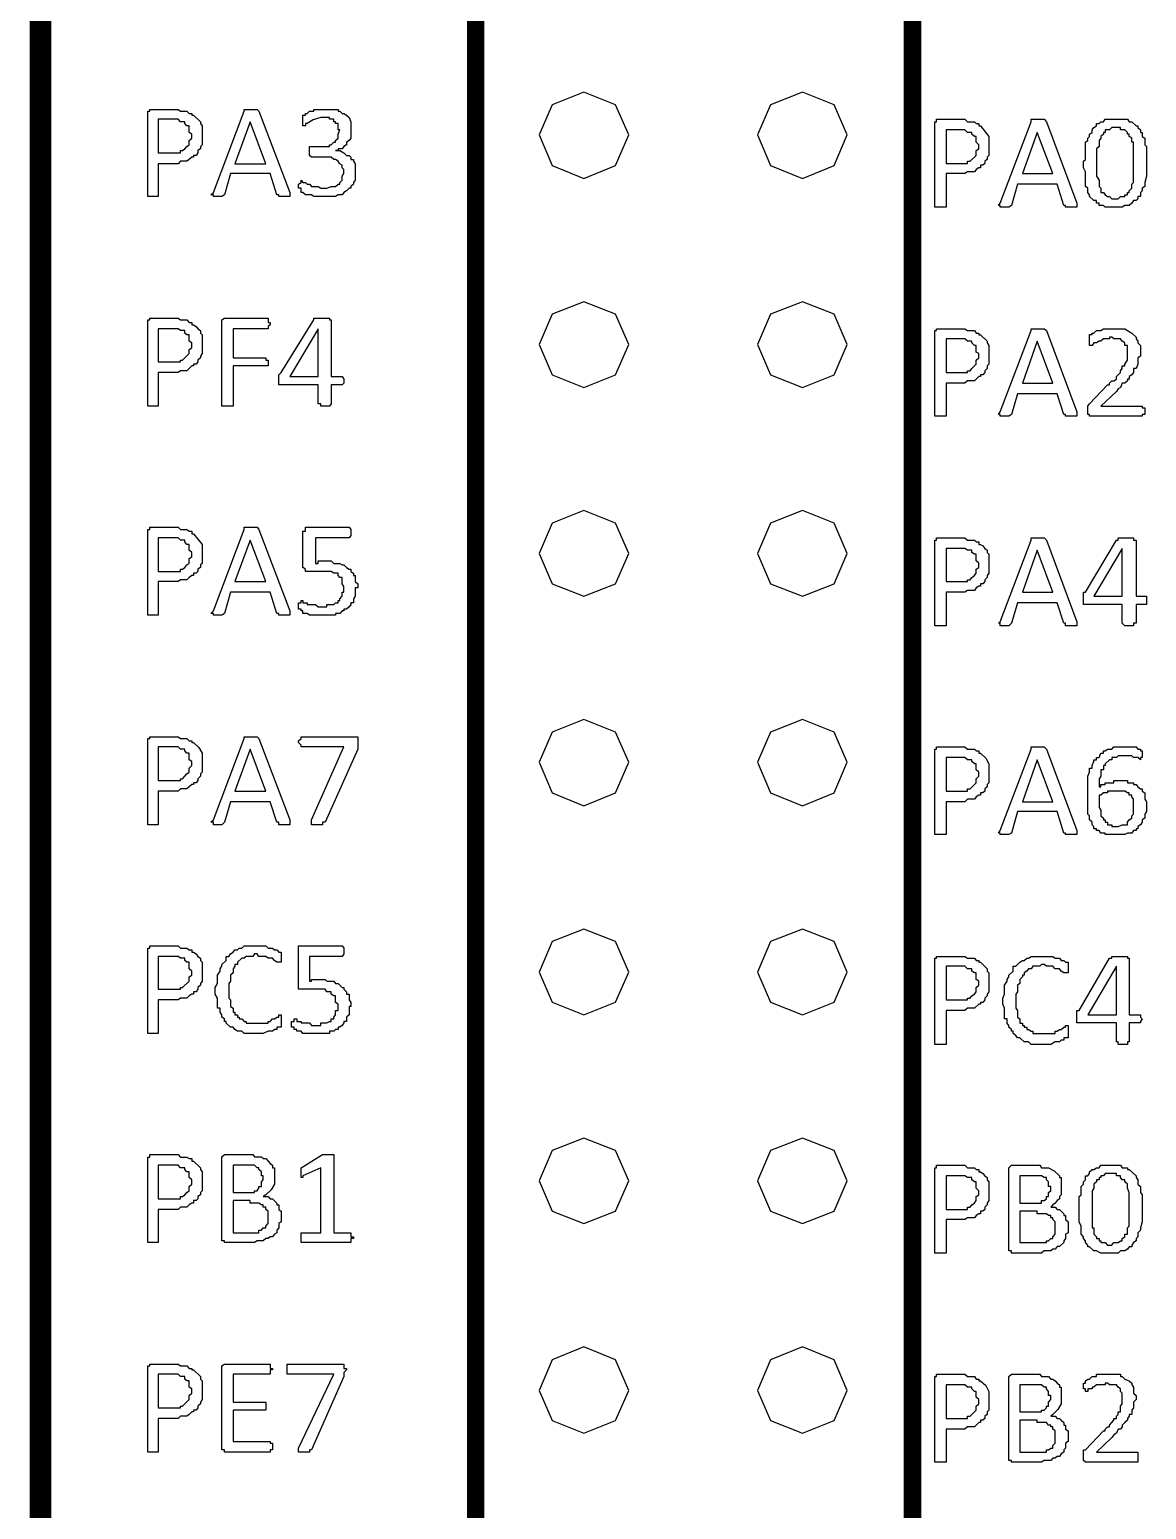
# Model space of a CAD drawing. Extents: x 0.35 to 4.98, y 3.96 to 9.44.
# Drawn here: x 0.943 to 1.592, y 5.938 to 6.798 of the extents above; entities that cross this region are included whole.
import ezdxf

# ---------------------------------------------------------------- set-up
doc = ezdxf.new("R2010")
doc.units = 0
doc.layers.get('0').update_dxf_attribs({"linetype": 'CONTINUOUS'})

msp = doc.modelspace()

# ---------------------------------------------------------------- linework, layer by layer
at = {"color": 214, "const_width": 0.01271}
msp.add_lwpolyline([(0.94944, 4.3201), (0.94944, 8.9655)], dxfattribs=at)
at = {"color": 94, "const_width": 0.01017}
for points in [[(1.20242, 4.36746), (1.20242, 7.40457)], [(1.45643, 4.36746), (1.45643, 7.40457)]]:
    msp.add_lwpolyline(points, dxfattribs=at)
at = {"color": 22, "const_width": 0.08893}
for points in [[(1.26595, 6.73774), (1.26595, 6.73774)], [(1.39296, 6.73774), (1.39296, 6.73774)], [(1.26595, 6.61626), (1.26595, 6.61626)], [(1.39296, 6.61626), (1.39296, 6.61626)], [(1.26595, 6.49425), (1.26595, 6.49425)], [(1.39296, 6.49425), (1.39296, 6.49425)], [(1.26595, 6.37272), (1.26595, 6.37272)], [(1.39296, 6.37272), (1.39296, 6.37272)], [(1.26595, 6.25076), (1.26595, 6.25076)], [(1.39296, 6.25076), (1.39296, 6.25076)], [(1.26595, 6.12929), (1.26595, 6.12929)], [(1.39296, 6.12929), (1.39296, 6.12929)], [(1.26595, 6.00776), (1.26595, 6.00776)], [(1.39296, 6.00776), (1.39296, 6.00776)]]:
    msp.add_lwpolyline(points, dxfattribs=at)
at = {"color": 146}
for points in [[(1.2914, 6.73725), (1.2838, 6.75478), (1.26541, 6.76215), (1.24691, 6.75478), (1.23937, 6.73725), (1.24691, 6.7194), (1.26541, 6.71192), (1.2838, 6.7194), (1.2914, 6.73725)], [(1.4184, 6.73725), (1.41081, 6.75478), (1.39236, 6.76215), (1.37392, 6.75478), (1.36637, 6.73725), (1.37392, 6.7194), (1.39236, 6.71192), (1.41081, 6.7194), (1.4184, 6.73725)], [(1.2914, 6.61529), (1.2838, 6.63292), (1.26541, 6.64014), (1.24691, 6.63292), (1.23937, 6.61529), (1.24691, 6.59765), (1.26541, 6.59039), (1.2838, 6.59765), (1.2914, 6.61529)], [(1.4184, 6.61529), (1.41081, 6.63292), (1.39236, 6.64014), (1.37392, 6.63292), (1.36637, 6.61529), (1.37392, 6.59765), (1.39236, 6.59039), (1.41081, 6.59765), (1.4184, 6.61529)], [(1.2914, 6.49376), (1.2838, 6.51144), (1.26541, 6.51867), (1.24691, 6.51144), (1.23937, 6.49376), (1.24691, 6.47613), (1.26541, 6.46892), (1.2838, 6.47613), (1.2914, 6.49376)], [(1.4184, 6.49376), (1.41081, 6.51144), (1.39236, 6.51867), (1.37392, 6.51144), (1.36637, 6.49376), (1.37392, 6.47613), (1.39236, 6.46892), (1.41081, 6.47613), (1.4184, 6.49376)], [(1.2914, 6.37229), (1.2838, 6.38975), (1.26541, 6.39714), (1.24691, 6.38975), (1.23937, 6.37229), (1.24691, 6.35444), (1.26541, 6.34694), (1.2838, 6.35444), (1.2914, 6.37229)], [(1.4184, 6.37229), (1.41081, 6.38975), (1.39236, 6.39714), (1.37392, 6.38975), (1.36637, 6.37229), (1.37392, 6.35444), (1.39236, 6.34694), (1.41081, 6.35444), (1.4184, 6.37229)], [(1.2914, 6.25028), (1.2838, 6.26796), (1.26541, 6.27517), (1.24691, 6.26796), (1.23937, 6.25028), (1.24691, 6.23269), (1.26541, 6.22542), (1.2838, 6.23269), (1.2914, 6.25028)], [(1.4184, 6.25028), (1.41081, 6.26796), (1.39236, 6.27517), (1.37392, 6.26796), (1.36637, 6.25028), (1.37392, 6.23269), (1.39236, 6.22542), (1.41081, 6.23269), (1.4184, 6.25028)], [(1.2914, 6.12879), (1.2838, 6.14643), (1.26541, 6.15364), (1.24691, 6.14643), (1.23937, 6.12879), (1.24691, 6.11117), (1.26541, 6.10389), (1.2838, 6.11117), (1.2914, 6.12879)], [(1.4184, 6.12879), (1.41081, 6.14643), (1.39236, 6.15364), (1.37392, 6.14643), (1.36637, 6.12879), (1.37392, 6.11117), (1.39236, 6.10389), (1.41081, 6.11117), (1.4184, 6.12879)], [(1.2914, 6.00678), (1.2838, 6.02468), (1.26541, 6.03217), (1.24691, 6.02468), (1.23937, 6.00678), (1.24691, 5.98936), (1.26541, 5.98193), (1.2838, 5.98936), (1.2914, 6.00678)], [(1.4184, 6.00678), (1.41081, 6.02468), (1.39236, 6.03217), (1.37392, 6.02468), (1.36637, 6.00678), (1.37392, 5.98936), (1.39236, 5.98193), (1.41081, 5.98936), (1.4184, 6.00678)]]:
    msp.add_lwpolyline(points, dxfattribs=at)
at = {"color": 94}
for points in [[(1.0434, 6.73774), (1.0434, 6.7315), (1.04237, 6.73058), (1.04237, 6.72911), (1.04091, 6.72814), (1.04091, 6.72672), (1.03988, 6.72526), (1.03841, 6.72526), (1.03841, 6.72433), (1.03738, 6.72433), (1.03586, 6.72288), (1.0344, 6.72194), (1.03087, 6.72194), (1.02941, 6.72049), (1.0179, 6.72049), (1.0179, 6.70139), (1.01188, 6.70139), (1.01188, 6.75114), (1.01291, 6.75114), (1.01291, 6.75206), (1.02941, 6.75206), (1.03087, 6.75114), (1.0344, 6.75114), (1.03586, 6.74968), (1.03738, 6.74968), (1.03738, 6.74875), (1.03841, 6.74875), (1.04237, 6.7449), (1.04237, 6.74397), (1.0434, 6.74251), (1.0434, 6.73774)], [(1.0944, 6.70378), (1.0944, 6.70139), (1.08789, 6.70139), (1.08789, 6.70236), (1.08691, 6.70236), (1.0829, 6.71479), (1.0599, 6.71479), (1.05637, 6.70236), (1.0549, 6.70139), (1.04991, 6.70139), (1.04991, 6.70236), (1.04839, 6.70236), (1.04991, 6.70378), (1.06787, 6.75114), (1.06787, 6.75211), (1.07541, 6.75211), (1.07639, 6.75114), (1.0944, 6.70378)], [(1.03738, 6.73633), (1.03738, 6.73774), (1.03586, 6.73872), (1.03586, 6.74251), (1.0344, 6.74251), (1.03337, 6.74397), (1.03337, 6.7449), (1.03087, 6.7449), (1.02941, 6.74636), (1.0179, 6.74636), (1.0179, 6.72672), (1.03087, 6.72672), (1.03087, 6.72814), (1.0319, 6.72814), (1.03337, 6.72911), (1.0344, 6.73058), (1.03586, 6.7315), (1.03586, 6.73389), (1.03738, 6.73535), (1.03738, 6.73633)], [(1.0714, 6.7449), (1.06239, 6.72049), (1.0804, 6.72049)], [(1.50086, 6.7315), (1.50086, 6.72532), (1.49989, 6.72433), (1.49989, 6.72293), (1.49838, 6.72194), (1.49838, 6.72054), (1.49739, 6.71957), (1.49588, 6.71957), (1.49588, 6.71815), (1.4949, 6.71815), (1.49338, 6.71718), (1.4924, 6.71571), (1.48839, 6.71571), (1.48688, 6.71479), (1.47592, 6.71479), (1.47592, 6.69515), (1.4694, 6.69515), (1.4694, 6.7449), (1.47037, 6.7449), (1.47037, 6.74636), (1.48688, 6.74636), (1.48839, 6.7449), (1.4924, 6.7449), (1.49338, 6.74397), (1.4949, 6.74397), (1.4949, 6.74251), (1.49588, 6.74251), (1.50086, 6.73633), (1.50086, 6.7315)], [(1.55192, 6.69754), (1.55192, 6.69515), (1.54542, 6.69515), (1.54542, 6.69613), (1.54438, 6.69613), (1.54042, 6.70856), (1.51742, 6.70856), (1.51389, 6.69613), (1.51243, 6.69515), (1.50737, 6.69515), (1.50737, 6.69613), (1.5064, 6.69613), (1.50737, 6.69754), (1.52539, 6.7449), (1.52539, 6.74636), (1.53287, 6.74636), (1.5344, 6.7449), (1.55192, 6.69754)], [(1.59239, 6.72054), (1.59239, 6.71332), (1.59142, 6.70953), (1.59142, 6.70714), (1.5899, 6.70617), (1.5899, 6.70475), (1.58892, 6.70378), (1.58892, 6.70139), (1.5874, 6.70139), (1.5874, 6.69997), (1.58643, 6.699), (1.5849, 6.699), (1.58388, 6.6976), (1.58242, 6.69613), (1.57992, 6.69613), (1.5784, 6.69515), (1.56842, 6.69515), (1.56739, 6.69613), (1.56489, 6.69613), (1.56489, 6.6976), (1.56342, 6.6976), (1.56342, 6.699), (1.5619, 6.699), (1.5594, 6.70139), (1.5594, 6.70236), (1.55838, 6.70378), (1.55838, 6.70617), (1.55692, 6.70714), (1.55692, 6.71576), (1.55588, 6.71815), (1.55588, 6.72194), (1.55692, 6.72293), (1.55692, 6.73296), (1.55838, 6.73389), (1.55838, 6.73535), (1.5594, 6.73633), (1.5594, 6.73774), (1.56093, 6.73872), (1.56093, 6.74013), (1.5619, 6.7416), (1.56342, 6.74251), (1.56342, 6.74397), (1.56489, 6.74397), (1.56592, 6.7449), (1.56739, 6.7449), (1.56842, 6.74636), (1.58138, 6.74636), (1.58242, 6.7449), (1.58388, 6.7449), (1.58643, 6.74251), (1.5874, 6.74251), (1.5874, 6.7416), (1.58892, 6.74013), (1.58892, 6.73872), (1.5899, 6.73872), (1.5899, 6.73633), (1.59142, 6.73535), (1.59142, 6.7315), (1.59239, 6.73058), (1.59239, 6.72054)], [(1.5849, 6.72054), (1.5849, 6.73296), (1.58388, 6.73296), (1.58388, 6.73535), (1.58242, 6.73633), (1.58242, 6.73774), (1.58138, 6.73774), (1.58138, 6.73872), (1.57992, 6.74013), (1.57742, 6.74013), (1.57742, 6.7416), (1.57237, 6.7416), (1.5709, 6.74013), (1.56842, 6.74013), (1.56842, 6.73872), (1.56739, 6.73872), (1.56739, 6.73774), (1.56592, 6.73633), (1.56592, 6.73535), (1.56489, 6.73389), (1.56489, 6.73058), (1.56342, 6.72911), (1.56342, 6.71332), (1.56489, 6.71094), (1.56489, 6.70714), (1.56592, 6.70617), (1.56592, 6.70378), (1.56739, 6.70378), (1.56842, 6.70236), (1.56987, 6.70139), (1.5709, 6.70139), (1.57237, 6.69997), (1.5759, 6.69997), (1.57742, 6.70139), (1.57992, 6.70139), (1.57992, 6.70236), (1.58138, 6.70236), (1.58138, 6.70378), (1.58242, 6.70378), (1.58242, 6.70475), (1.58388, 6.70617), (1.58388, 6.70856), (1.5849, 6.70953), (1.5849, 6.72054)], [(1.4949, 6.73058), (1.4949, 6.7315), (1.49338, 6.73296), (1.49338, 6.73633), (1.4924, 6.73633), (1.49089, 6.73774), (1.49089, 6.73872), (1.48839, 6.73872), (1.48688, 6.74013), (1.47592, 6.74013), (1.47592, 6.72054), (1.48839, 6.72054), (1.48839, 6.72194), (1.4899, 6.72194), (1.49338, 6.72532), (1.49338, 6.72819), (1.4949, 6.72911), (1.4949, 6.73058)], [(1.52892, 6.73872), (1.5204, 6.71479), (1.53792, 6.71479)], [(1.0434, 6.61621), (1.0434, 6.61003), (1.04237, 6.60856), (1.04237, 6.60764), (1.04091, 6.60618), (1.04091, 6.60525), (1.03988, 6.60379), (1.03841, 6.60379), (1.03841, 6.60286), (1.03738, 6.60286), (1.03586, 6.6014), (1.0344, 6.59999), (1.03087, 6.59999), (1.02941, 6.59901), (1.0179, 6.59901), (1.0179, 6.57937), (1.01188, 6.57937), (1.01188, 6.62961), (1.01291, 6.62961), (1.01291, 6.63058), (1.02941, 6.63058), (1.03087, 6.62961), (1.0344, 6.62961), (1.03586, 6.62819), (1.03738, 6.62819), (1.03738, 6.62674), (1.03841, 6.62674), (1.03988, 6.62582), (1.04091, 6.62435), (1.04237, 6.62343), (1.04237, 6.62196), (1.0434, 6.62099), (1.0434, 6.61621)], [(1.12587, 6.59424), (1.12587, 6.59283), (1.12489, 6.59185), (1.11838, 6.59185), (1.11838, 6.58083), (1.1174, 6.57937), (1.11241, 6.57937), (1.11241, 6.58083), (1.11089, 6.58083), (1.11089, 6.59185), (1.08789, 6.59185), (1.08789, 6.5976), (1.08941, 6.59901), (1.1084, 6.62961), (1.1084, 6.63058), (1.1174, 6.63058), (1.1174, 6.62961), (1.11838, 6.62961), (1.11838, 6.59663), (1.12489, 6.59663), (1.12587, 6.59521), (1.12587, 6.59424)], [(1.03738, 6.61481), (1.03738, 6.61621), (1.03586, 6.61719), (1.03586, 6.62099), (1.0344, 6.62099), (1.03337, 6.62196), (1.03337, 6.62343), (1.03087, 6.62343), (1.02941, 6.62435), (1.0179, 6.62435), (1.0179, 6.60525), (1.03087, 6.60525), (1.03087, 6.60618), (1.0319, 6.60618), (1.03586, 6.61003), (1.03586, 6.61242), (1.03738, 6.61333), (1.03738, 6.61481)], [(1.11089, 6.62435), (1.0944, 6.59663), (1.11089, 6.59663)], [(1.50086, 6.61003), (1.50086, 6.60379), (1.49989, 6.60281), (1.49989, 6.6014), (1.49838, 6.59999), (1.49838, 6.59901), (1.49739, 6.5976), (1.49588, 6.5976), (1.49588, 6.59663), (1.4949, 6.59663), (1.4924, 6.59424), (1.48839, 6.59424), (1.48688, 6.59278), (1.47592, 6.59278), (1.47592, 6.57362), (1.4694, 6.57362), (1.4694, 6.62337), (1.47037, 6.62337), (1.47037, 6.62435), (1.48688, 6.62435), (1.48839, 6.62337), (1.4924, 6.62337), (1.49338, 6.62196), (1.4949, 6.62196), (1.4949, 6.62099), (1.49588, 6.62099), (1.49989, 6.61719), (1.49989, 6.61621), (1.50086, 6.61481), (1.50086, 6.61003)], [(1.55192, 6.57607), (1.55192, 6.57368), (1.54542, 6.57368), (1.54542, 6.5746), (1.54438, 6.5746), (1.54042, 6.58658), (1.51742, 6.58658), (1.51389, 6.5746), (1.51243, 6.57368), (1.50737, 6.57368), (1.50737, 6.5746), (1.5064, 6.5746), (1.50737, 6.57607), (1.52539, 6.62343), (1.52539, 6.62435), (1.53287, 6.62435), (1.5344, 6.62343), (1.55192, 6.57607)], [(1.4949, 6.60856), (1.4949, 6.61003), (1.49338, 6.61094), (1.49338, 6.61481), (1.4924, 6.61481), (1.49089, 6.61621), (1.49089, 6.61719), (1.48839, 6.61719), (1.48688, 6.6186), (1.47592, 6.6186), (1.47592, 6.59901), (1.48839, 6.59901), (1.48839, 6.59999), (1.4899, 6.59999), (1.49089, 6.6014), (1.49338, 6.60379), (1.49338, 6.60618), (1.4949, 6.60764), (1.4949, 6.60856)], [(1.52892, 6.61719), (1.5204, 6.59278), (1.53792, 6.59278)], [(1.0434, 6.49425), (1.0434, 6.48801), (1.04237, 6.48708), (1.04237, 6.48562), (1.04091, 6.48469), (1.04091, 6.48324), (1.03988, 6.48232), (1.03841, 6.48232), (1.03841, 6.48085), (1.03738, 6.48085), (1.03586, 6.47987), (1.0344, 6.47846), (1.03087, 6.47846), (1.02941, 6.47749), (1.0179, 6.47749), (1.0179, 6.4579), (1.01188, 6.4579), (1.01188, 6.50765), (1.01291, 6.50765), (1.01291, 6.50906), (1.02941, 6.50906), (1.03087, 6.50765), (1.0344, 6.50765), (1.03586, 6.50667), (1.03738, 6.50667), (1.03738, 6.50526), (1.03841, 6.50526), (1.0434, 6.49903), (1.0434, 6.49425)], [(1.0944, 6.46029), (1.0944, 6.4579), (1.08789, 6.4579), (1.08789, 6.45888), (1.08691, 6.45888), (1.0829, 6.47131), (1.0599, 6.47131), (1.05637, 6.45888), (1.0549, 6.4579), (1.04991, 6.4579), (1.04991, 6.45888), (1.04839, 6.45888), (1.04991, 6.46029), (1.06787, 6.50765), (1.06787, 6.50906), (1.07541, 6.50906), (1.07639, 6.50765), (1.0944, 6.46029)], [(1.03738, 6.49328), (1.03738, 6.49425), (1.03586, 6.49567), (1.03586, 6.49903), (1.0344, 6.49903), (1.03337, 6.50049), (1.03337, 6.50142), (1.03087, 6.50142), (1.02941, 6.50288), (1.0179, 6.50288), (1.0179, 6.48324), (1.03087, 6.48324), (1.03087, 6.48469), (1.0319, 6.48469), (1.03337, 6.48562), (1.0344, 6.48708), (1.03586, 6.48801), (1.03586, 6.49089), (1.03738, 6.49186), (1.03738, 6.49328)], [(1.0714, 6.50142), (1.06239, 6.47749), (1.0804, 6.47749)], [(1.50086, 6.48807), (1.50086, 6.48232), (1.49989, 6.48085), (1.49989, 6.47987), (1.49838, 6.47846), (1.49838, 6.47749), (1.49739, 6.47607), (1.49588, 6.47607), (1.49588, 6.47467), (1.4949, 6.47467), (1.49338, 6.47368), (1.4924, 6.47222), (1.48839, 6.47222), (1.48688, 6.47131), (1.47592, 6.47131), (1.47592, 6.45167), (1.4694, 6.45167), (1.4694, 6.50142), (1.47037, 6.50142), (1.47037, 6.50288), (1.48688, 6.50288), (1.48839, 6.50142), (1.4924, 6.50142), (1.49338, 6.50049), (1.4949, 6.50049), (1.4949, 6.49903), (1.49588, 6.49903), (1.49739, 6.4981), (1.49838, 6.49664), (1.49989, 6.49571), (1.49989, 6.49425), (1.50086, 6.49333), (1.50086, 6.48807)], [(1.55192, 6.45404), (1.55192, 6.45167), (1.54542, 6.45167), (1.54542, 6.45313), (1.54438, 6.45313), (1.54042, 6.46506), (1.51742, 6.46506), (1.51389, 6.45313), (1.51243, 6.45167), (1.50737, 6.45167), (1.50737, 6.45313), (1.5064, 6.45313), (1.50737, 6.45404), (1.52539, 6.50142), (1.52539, 6.50288), (1.53287, 6.50288), (1.5344, 6.50142), (1.55192, 6.45404)], [(1.59239, 6.46653), (1.59239, 6.46414), (1.58643, 6.46414), (1.58643, 6.45313), (1.5849, 6.45313), (1.5849, 6.45167), (1.57992, 6.45167), (1.5784, 6.45313), (1.5784, 6.46414), (1.55588, 6.46414), (1.55588, 6.47131), (1.55692, 6.47131), (1.57493, 6.50142), (1.5759, 6.50142), (1.5759, 6.50288), (1.5849, 6.50288), (1.5849, 6.50142), (1.58643, 6.50142), (1.58643, 6.46892), (1.59239, 6.46892), (1.59239, 6.46653)], [(1.4949, 6.48708), (1.4949, 6.48807), (1.49338, 6.48947), (1.49338, 6.49333), (1.4924, 6.49333), (1.49089, 6.49425), (1.49089, 6.49571), (1.48839, 6.49571), (1.48688, 6.49664), (1.47592, 6.49664), (1.47592, 6.47749), (1.48839, 6.47749), (1.48839, 6.47846), (1.4899, 6.47846), (1.49089, 6.47987), (1.4924, 6.48085), (1.49338, 6.48232), (1.49338, 6.48469), (1.4949, 6.48562), (1.4949, 6.48708)], [(1.52892, 6.49567), (1.5204, 6.47131), (1.53792, 6.47131)], [(1.5784, 6.49664), (1.5619, 6.46892), (1.5784, 6.46892)], [(1.0434, 6.37272), (1.0434, 6.36654), (1.04237, 6.36556), (1.04237, 6.36415), (1.04091, 6.36268), (1.04091, 6.36176), (1.03988, 6.36029), (1.03841, 6.36029), (1.03841, 6.35938), (1.03738, 6.35938), (1.03586, 6.35792), (1.0344, 6.35693), (1.03087, 6.35693), (1.02941, 6.35553), (1.0179, 6.35553), (1.0179, 6.33594), (1.01188, 6.33594), (1.01188, 6.38612), (1.01291, 6.38612), (1.01291, 6.3871), (1.02941, 6.3871), (1.03087, 6.38612), (1.0344, 6.38612), (1.03586, 6.38471), (1.03738, 6.38471), (1.03738, 6.38374), (1.03841, 6.38374), (1.04145, 6.38092), (1.0434, 6.37756), (1.0434, 6.37272)], [(1.03738, 6.37131), (1.03738, 6.37272), (1.03586, 6.37369), (1.03586, 6.37756), (1.0344, 6.37756), (1.03337, 6.37896), (1.03337, 6.37993), (1.03087, 6.37993), (1.02941, 6.38135), (1.0179, 6.38135), (1.0179, 6.36176), (1.03087, 6.36176), (1.03087, 6.36268), (1.0319, 6.36268), (1.03337, 6.36415), (1.0344, 6.36556), (1.03586, 6.36654), (1.03586, 6.36892), (1.03738, 6.37033), (1.03738, 6.37131)], [(1.0944, 6.33882), (1.0944, 6.33594), (1.08789, 6.33594), (1.08789, 6.33735), (1.08691, 6.33735), (1.0829, 6.34933), (1.0599, 6.34933), (1.05637, 6.33735), (1.0549, 6.33594), (1.04991, 6.33594), (1.04991, 6.33735), (1.04839, 6.33735), (1.04991, 6.33882), (1.06787, 6.38612), (1.06787, 6.3871), (1.07541, 6.3871), (1.07639, 6.38612), (1.0944, 6.33882)], [(1.0714, 6.37993), (1.06239, 6.35553), (1.0804, 6.35553)], [(1.50086, 6.36654), (1.50086, 6.36029), (1.49989, 6.35932), (1.49989, 6.35792), (1.49838, 6.35693), (1.49838, 6.35553), (1.49739, 6.35454), (1.49588, 6.35454), (1.49588, 6.35314), (1.4949, 6.35314), (1.49338, 6.35215), (1.4924, 6.35075), (1.48839, 6.35075), (1.48688, 6.34928), (1.47592, 6.34928), (1.47592, 6.33018), (1.4694, 6.33018), (1.4694, 6.37993), (1.47037, 6.37993), (1.47037, 6.38135), (1.48688, 6.38135), (1.48839, 6.37993), (1.4924, 6.37993), (1.49338, 6.37896), (1.4949, 6.37896), (1.4949, 6.37756), (1.49588, 6.37756), (1.49897, 6.37468), (1.50086, 6.37131), (1.50086, 6.36654)], [(1.55192, 6.33257), (1.55192, 6.33018), (1.54542, 6.33018), (1.54542, 6.33111), (1.54438, 6.33111), (1.54042, 6.34358), (1.51742, 6.34358), (1.51389, 6.33111), (1.51243, 6.33018), (1.50737, 6.33018), (1.50737, 6.33111), (1.5064, 6.33111), (1.50737, 6.33257), (1.52539, 6.37993), (1.52539, 6.38135), (1.53287, 6.38135), (1.5344, 6.37993), (1.55192, 6.33257)], [(1.59239, 6.3469), (1.59239, 6.34358), (1.59142, 6.34212), (1.59142, 6.33974), (1.5899, 6.33876), (1.5899, 6.33735), (1.58892, 6.33594), (1.5874, 6.33496), (1.5874, 6.33356), (1.58643, 6.33356), (1.58643, 6.33257), (1.5849, 6.33257), (1.58388, 6.33111), (1.58138, 6.33111), (1.57992, 6.33018), (1.56842, 6.33018), (1.56842, 6.33111), (1.56592, 6.33111), (1.56489, 6.33257), (1.56342, 6.33257), (1.56342, 6.33356), (1.5619, 6.33356), (1.5619, 6.33496), (1.56093, 6.33594), (1.56093, 6.33735), (1.5594, 6.33876), (1.5594, 6.34119), (1.55838, 6.34212), (1.55838, 6.36415), (1.5594, 6.36654), (1.5594, 6.36892), (1.56093, 6.36892), (1.56093, 6.37033), (1.5619, 6.37272), (1.5619, 6.37369), (1.56342, 6.37369), (1.56342, 6.37511), (1.56489, 6.37511), (1.56592, 6.37756), (1.56739, 6.37756), (1.56739, 6.37896), (1.56842, 6.37896), (1.56987, 6.37993), (1.57237, 6.37993), (1.5734, 6.38135), (1.58643, 6.38135), (1.5874, 6.37993), (1.58892, 6.37993), (1.58892, 6.37896), (1.5899, 6.37896), (1.5899, 6.37511), (1.58892, 6.37511), (1.58892, 6.37369), (1.5874, 6.37511), (1.5849, 6.37511), (1.58388, 6.37608), (1.5759, 6.37608), (1.57493, 6.37511), (1.57237, 6.37511), (1.57237, 6.37369), (1.5709, 6.37369), (1.56842, 6.37131), (1.56842, 6.37033), (1.56739, 6.37033), (1.56739, 6.36794), (1.56592, 6.36794), (1.56592, 6.36415), (1.56489, 6.36268), (1.56489, 6.35792), (1.56592, 6.35792), (1.56592, 6.35932), (1.56842, 6.35932), (1.56842, 6.36029), (1.5734, 6.36029), (1.5734, 6.36176), (1.58138, 6.36176), (1.58138, 6.36029), (1.5849, 6.36029), (1.5849, 6.35932), (1.58643, 6.35932), (1.5874, 6.35792), (1.58892, 6.35693), (1.5899, 6.35693), (1.5899, 6.35553), (1.59142, 6.35454), (1.59142, 6.35075), (1.59239, 6.34928), (1.59239, 6.3469)], [(1.4949, 6.36556), (1.4949, 6.36654), (1.49338, 6.36794), (1.49338, 6.37131), (1.4924, 6.37131), (1.49089, 6.37272), (1.49089, 6.37369), (1.48839, 6.37369), (1.48688, 6.37511), (1.47592, 6.37511), (1.47592, 6.35553), (1.48839, 6.35553), (1.48839, 6.35693), (1.4899, 6.35693), (1.49338, 6.36029), (1.49338, 6.36268), (1.4949, 6.36415), (1.4949, 6.36556)], [(1.52892, 6.37369), (1.5204, 6.34928), (1.53792, 6.34928)], [(1.5849, 6.34597), (1.5849, 6.35075), (1.58388, 6.35215), (1.58388, 6.35314), (1.58242, 6.35314), (1.58242, 6.35454), (1.58138, 6.35454), (1.57992, 6.35553), (1.56987, 6.35553), (1.56987, 6.35454), (1.56739, 6.35454), (1.56592, 6.35314), (1.56489, 6.35314), (1.56489, 6.34597), (1.56592, 6.34451), (1.56592, 6.34119), (1.56739, 6.33974), (1.56739, 6.33876), (1.56842, 6.33876), (1.56842, 6.33735), (1.56987, 6.33735), (1.56987, 6.33594), (1.57237, 6.33594), (1.57237, 6.33496), (1.5759, 6.33496), (1.5784, 6.33594), (1.58138, 6.33594), (1.58138, 6.33735), (1.58242, 6.33876), (1.58388, 6.33974), (1.58388, 6.34119), (1.5849, 6.34212), (1.5849, 6.34597)], [(1.0434, 6.25076), (1.0434, 6.24501), (1.04237, 6.2436), (1.04237, 6.24262), (1.04091, 6.24121), (1.04091, 6.24024), (1.03988, 6.23882), (1.03841, 6.23882), (1.03841, 6.23736), (1.03738, 6.23736), (1.03586, 6.23643), (1.0344, 6.23497), (1.03087, 6.23497), (1.02941, 6.23406), (1.0179, 6.23406), (1.0179, 6.21442), (1.01188, 6.21442), (1.01188, 6.26417), (1.01291, 6.26417), (1.01291, 6.26557), (1.02941, 6.26557), (1.03087, 6.26417), (1.0344, 6.26417), (1.03586, 6.26318), (1.03738, 6.26318), (1.03738, 6.26178), (1.03841, 6.26178), (1.03988, 6.26079), (1.04091, 6.25939), (1.04237, 6.2584), (1.04237, 6.257), (1.0434, 6.25603), (1.0434, 6.25076)], [(1.03738, 6.24978), (1.03738, 6.25076), (1.03586, 6.25217), (1.03586, 6.25603), (1.0344, 6.25603), (1.03337, 6.257), (1.03337, 6.2584), (1.03087, 6.2584), (1.02941, 6.25939), (1.0179, 6.25939), (1.0179, 6.24024), (1.03087, 6.24024), (1.03087, 6.24121), (1.0319, 6.24121), (1.03586, 6.24501), (1.03586, 6.24739), (1.03738, 6.24837), (1.03738, 6.24978)], [(1.50086, 6.24501), (1.50086, 6.23882), (1.49989, 6.23736), (1.49989, 6.23643), (1.49838, 6.23497), (1.49838, 6.23406), (1.49739, 6.23258), (1.49588, 6.23258), (1.49588, 6.23161), (1.4949, 6.23161), (1.4924, 6.22922), (1.48839, 6.22922), (1.48688, 6.22781), (1.47592, 6.22781), (1.47592, 6.20817), (1.4694, 6.20817), (1.4694, 6.2584), (1.47037, 6.2584), (1.47037, 6.25939), (1.48688, 6.25939), (1.48839, 6.2584), (1.4924, 6.2584), (1.49338, 6.257), (1.4949, 6.257), (1.4949, 6.25603), (1.49588, 6.25603), (1.49989, 6.25222), (1.49989, 6.25076), (1.50086, 6.24978), (1.50086, 6.24501)], [(1.5899, 6.22304), (1.58892, 6.22157), (1.58892, 6.22065), (1.58242, 6.22065), (1.58242, 6.20964), (1.58138, 6.20964), (1.58138, 6.20817), (1.5759, 6.20817), (1.5759, 6.20964), (1.57493, 6.20964), (1.57493, 6.22065), (1.55192, 6.22065), (1.55192, 6.22781), (1.55339, 6.22781), (1.5709, 6.2584), (1.57237, 6.2584), (1.57237, 6.25939), (1.58138, 6.25939), (1.58138, 6.2584), (1.58242, 6.2584), (1.58242, 6.22542), (1.58892, 6.22542), (1.58892, 6.22396), (1.5899, 6.22304)], [(1.4949, 6.2436), (1.4949, 6.24501), (1.49338, 6.24599), (1.49338, 6.24978), (1.4924, 6.24978), (1.49089, 6.25076), (1.49089, 6.25222), (1.48839, 6.25222), (1.48688, 6.25364), (1.47592, 6.25364), (1.47592, 6.23406), (1.48839, 6.23406), (1.48839, 6.23497), (1.4899, 6.23497), (1.49089, 6.23643), (1.4924, 6.23736), (1.49338, 6.23882), (1.49338, 6.24121), (1.4949, 6.24262), (1.4949, 6.2436)], [(1.57493, 6.25364), (1.55838, 6.22542), (1.57493, 6.22542)], [(1.0434, 6.12929), (1.0434, 6.12304), (1.04237, 6.12207), (1.04237, 6.12067), (1.04091, 6.11968), (1.04091, 6.11828), (1.03988, 6.11729), (1.03841, 6.11729), (1.03841, 6.11589), (1.03738, 6.11589), (1.03586, 6.1149), (1.0344, 6.11344), (1.03087, 6.11344), (1.02941, 6.11203), (1.0179, 6.11203), (1.0179, 6.09289), (1.01188, 6.09289), (1.01188, 6.14264), (1.01291, 6.14264), (1.01291, 6.1441), (1.02941, 6.1441), (1.03087, 6.14264), (1.0344, 6.14264), (1.03586, 6.14171), (1.03738, 6.14171), (1.03738, 6.14025), (1.03841, 6.14025), (1.04237, 6.13644), (1.04237, 6.13547), (1.0434, 6.13406), (1.0434, 6.12929)], [(1.03738, 6.12831), (1.03738, 6.12929), (1.03586, 6.13069), (1.03586, 6.13406), (1.0344, 6.13406), (1.03337, 6.13547), (1.03337, 6.13644), (1.03087, 6.13644), (1.02941, 6.13786), (1.0179, 6.13786), (1.0179, 6.11828), (1.03087, 6.11828), (1.03087, 6.11968), (1.0319, 6.11968), (1.03337, 6.12067), (1.0344, 6.12207), (1.03586, 6.12304), (1.03586, 6.12543), (1.03738, 6.12685), (1.03738, 6.12831)], [(1.08941, 6.10726), (1.08941, 6.10487), (1.08789, 6.10389), (1.08789, 6.10151), (1.08691, 6.1001), (1.08691, 6.09864), (1.08539, 6.09771), (1.08436, 6.09625), (1.0829, 6.09625), (1.08187, 6.09532), (1.0804, 6.09532), (1.07888, 6.09386), (1.07541, 6.09386), (1.07389, 6.09293), (1.05637, 6.09293), (1.05637, 6.09386), (1.0549, 6.09386), (1.0549, 6.14268), (1.05637, 6.1441), (1.07286, 6.1441), (1.07389, 6.14268), (1.07791, 6.14268), (1.07888, 6.14171), (1.0804, 6.14171), (1.08187, 6.14031), (1.0829, 6.13883), (1.08436, 6.13786), (1.08436, 6.13644), (1.08539, 6.13644), (1.08539, 6.12685), (1.08344, 6.12358), (1.0804, 6.12067), (1.07888, 6.11968), (1.08187, 6.11968), (1.0829, 6.11828), (1.08436, 6.11828), (1.08691, 6.11589), (1.08691, 6.1149), (1.08789, 6.1149), (1.08789, 6.11203), (1.08941, 6.11111), (1.08941, 6.10726)], [(1.07888, 6.13069), (1.07888, 6.13167), (1.07791, 6.13167), (1.07791, 6.13406), (1.07639, 6.13547), (1.07639, 6.13644), (1.07541, 6.13644), (1.07389, 6.13786), (1.06136, 6.13786), (1.06136, 6.12207), (1.07389, 6.12207), (1.07389, 6.12304), (1.07541, 6.12304), (1.07639, 6.12446), (1.07639, 6.12543), (1.07791, 6.12543), (1.07791, 6.12831), (1.07888, 6.12929), (1.07888, 6.13069)], [(1.50086, 6.12304), (1.50086, 6.11729), (1.49989, 6.11583), (1.49989, 6.1149), (1.49838, 6.11344), (1.49838, 6.11203), (1.49739, 6.11106), (1.49588, 6.11106), (1.49588, 6.10965), (1.4949, 6.10965), (1.49338, 6.10867), (1.4924, 6.10726), (1.48839, 6.10726), (1.48688, 6.10628), (1.47592, 6.10628), (1.47592, 6.08669), (1.4694, 6.08669), (1.4694, 6.13644), (1.47037, 6.13644), (1.47037, 6.13786), (1.48688, 6.13786), (1.48839, 6.13644), (1.4924, 6.13644), (1.49338, 6.13547), (1.4949, 6.13547), (1.4949, 6.13406), (1.49588, 6.13406), (1.49739, 6.13308), (1.49838, 6.13167), (1.49989, 6.13069), (1.49989, 6.12929), (1.50086, 6.12831), (1.50086, 6.12304)], [(1.54688, 6.10151), (1.54688, 6.09864), (1.54542, 6.09771), (1.54542, 6.09532), (1.54438, 6.09386), (1.54438, 6.09293), (1.54189, 6.09056), (1.54042, 6.09056), (1.53939, 6.08908), (1.53792, 6.08908), (1.53689, 6.08811), (1.53287, 6.08811), (1.53142, 6.08669), (1.51389, 6.08669), (1.51389, 6.08811), (1.51243, 6.08811), (1.51243, 6.13644), (1.51389, 6.13786), (1.53039, 6.13786), (1.53142, 6.13644), (1.53543, 6.13644), (1.53885, 6.13471), (1.54189, 6.13167), (1.54189, 6.13069), (1.54292, 6.13069), (1.54292, 6.12067), (1.54189, 6.11968), (1.54189, 6.11828), (1.54042, 6.11729), (1.53939, 6.11589), (1.53792, 6.1149), (1.53689, 6.1135), (1.53939, 6.1135), (1.54042, 6.11203), (1.54189, 6.11203), (1.54438, 6.10965), (1.54438, 6.10872), (1.54542, 6.10872), (1.54542, 6.10628), (1.54688, 6.10487), (1.54688, 6.10151)], [(1.5899, 6.11203), (1.5899, 6.10487), (1.58892, 6.10151), (1.58892, 6.1001), (1.5874, 6.09864), (1.5874, 6.09625), (1.58643, 6.09532), (1.58643, 6.09386), (1.5849, 6.09289), (1.58388, 6.09147), (1.58388, 6.0905), (1.58242, 6.0905), (1.58138, 6.08908), (1.57992, 6.08811), (1.57742, 6.08811), (1.5759, 6.08669), (1.56592, 6.08669), (1.56342, 6.08811), (1.5619, 6.08811), (1.5594, 6.0905), (1.55838, 6.0905), (1.55838, 6.09147), (1.55692, 6.09289), (1.55692, 6.09386), (1.55588, 6.09532), (1.55588, 6.09625), (1.55442, 6.09771), (1.55442, 6.10249), (1.55339, 6.10487), (1.55339, 6.11968), (1.55442, 6.12067), (1.55442, 6.12543), (1.55588, 6.12685), (1.55588, 6.12831), (1.55692, 6.12929), (1.55692, 6.13167), (1.55838, 6.13167), (1.5594, 6.13308), (1.5594, 6.13406), (1.56093, 6.13547), (1.5619, 6.13547), (1.56342, 6.13644), (1.56489, 6.13644), (1.56592, 6.13786), (1.57742, 6.13786), (1.5784, 6.13644), (1.58138, 6.13644), (1.58138, 6.13547), (1.58242, 6.13547), (1.58643, 6.13167), (1.58643, 6.13069), (1.5874, 6.12929), (1.5874, 6.12685), (1.58892, 6.12543), (1.58892, 6.12207), (1.5899, 6.12067), (1.5899, 6.11203)], [(1.4949, 6.12207), (1.4949, 6.12304), (1.49338, 6.12446), (1.49338, 6.12831), (1.4924, 6.12831), (1.49089, 6.12929), (1.49089, 6.13069), (1.48839, 6.13069), (1.48688, 6.13167), (1.47592, 6.13167), (1.47592, 6.11203), (1.48839, 6.11203), (1.48839, 6.11344), (1.4899, 6.11344), (1.49089, 6.1149), (1.4924, 6.11583), (1.49338, 6.11729), (1.49338, 6.11968), (1.4949, 6.12067), (1.4949, 6.12207)], [(1.53689, 6.12446), (1.53689, 6.12543), (1.53543, 6.12543), (1.53543, 6.12831), (1.5344, 6.12929), (1.5344, 6.13069), (1.53287, 6.13069), (1.53142, 6.13167), (1.51888, 6.13167), (1.51888, 6.11589), (1.53142, 6.11589), (1.53142, 6.11729), (1.53287, 6.11729), (1.5344, 6.11828), (1.5344, 6.11968), (1.53543, 6.11968), (1.53543, 6.12207), (1.53689, 6.12304), (1.53689, 6.12446)], [(1.58242, 6.11203), (1.58242, 6.12207), (1.58138, 6.12446), (1.58138, 6.12685), (1.57992, 6.12831), (1.57992, 6.12929), (1.5784, 6.12929), (1.57742, 6.13069), (1.57742, 6.13167), (1.57493, 6.13167), (1.57493, 6.13308), (1.56842, 6.13308), (1.56739, 6.13167), (1.56592, 6.13167), (1.56592, 6.13069), (1.56489, 6.13069), (1.56489, 6.12929), (1.56342, 6.12929), (1.56342, 6.12831), (1.5619, 6.12685), (1.5619, 6.12446), (1.56093, 6.12304), (1.56093, 6.10151), (1.5619, 6.10151), (1.5619, 6.09771), (1.56342, 6.09625), (1.56342, 6.09532), (1.56489, 6.09532), (1.56489, 6.09386), (1.56592, 6.09386), (1.56592, 6.09289), (1.56842, 6.09289), (1.56987, 6.09147), (1.57237, 6.09147), (1.5734, 6.09289), (1.5759, 6.09289), (1.57742, 6.09386), (1.5784, 6.09386), (1.5784, 6.09532), (1.57992, 6.09625), (1.57992, 6.09771), (1.58138, 6.09771), (1.58138, 6.10151), (1.58242, 6.10249), (1.58242, 6.11203)], [(1.08187, 6.10726), (1.08187, 6.11111), (1.0804, 6.11203), (1.0804, 6.1135), (1.07888, 6.1135), (1.07888, 6.1149), (1.07791, 6.1149), (1.07639, 6.11589), (1.0714, 6.11589), (1.0714, 6.11729), (1.06136, 6.11729), (1.06136, 6.09864), (1.07639, 6.09864), (1.07639, 6.1001), (1.07791, 6.1001), (1.07888, 6.10151), (1.0804, 6.10151), (1.0804, 6.10249), (1.08187, 6.10389), (1.08187, 6.10726)], [(1.53939, 6.10151), (1.53939, 6.10487), (1.53792, 6.10628), (1.53792, 6.10726), (1.53689, 6.10726), (1.53689, 6.10872), (1.53543, 6.10872), (1.5344, 6.10965), (1.52892, 6.10965), (1.52892, 6.11111), (1.51888, 6.11111), (1.51888, 6.09293), (1.5344, 6.09293), (1.5344, 6.09386), (1.53543, 6.09386), (1.53689, 6.09532), (1.53792, 6.09532), (1.53792, 6.09625), (1.53939, 6.09771), (1.53939, 6.10151)], [(1.0434, 6.00776), (1.0434, 6.00151), (1.04237, 6.00011), (1.04237, 5.99914), (1.04091, 5.99772), (1.04091, 5.99675), (1.03988, 5.99533), (1.03841, 5.99533), (1.03841, 5.99436), (1.03738, 5.99436), (1.03586, 5.99294), (1.0344, 5.99197), (1.03087, 5.99197), (1.02941, 5.99056), (1.0179, 5.99056), (1.0179, 5.97092), (1.01188, 5.97092), (1.01188, 6.02115), (1.01291, 6.02115), (1.01291, 6.02208), (1.02941, 6.02208), (1.03087, 6.02115), (1.0344, 6.02115), (1.03586, 6.01969), (1.03738, 6.01969), (1.03738, 6.01878), (1.03841, 6.01878), (1.04237, 6.01492), (1.04237, 6.01351), (1.0434, 6.01253), (1.0434, 6.00776)], [(1.03738, 6.00635), (1.03738, 6.00776), (1.03586, 6.00874), (1.03586, 6.01253), (1.0344, 6.01253), (1.03337, 6.01351), (1.03337, 6.01492), (1.03087, 6.01492), (1.02941, 6.01639), (1.0179, 6.01639), (1.0179, 5.99675), (1.03087, 5.99675), (1.03087, 5.99772), (1.0319, 5.99772), (1.03586, 6.00151), (1.03586, 6.0039), (1.03738, 6.00537), (1.03738, 6.00635)], [(1.50086, 6.00151), (1.50086, 5.99533), (1.49989, 5.99436), (1.49989, 5.99294), (1.49838, 5.99197), (1.49838, 5.99056), (1.49739, 5.98958), (1.49588, 5.98958), (1.49588, 5.98817), (1.4949, 5.98817), (1.4924, 5.98574), (1.48839, 5.98574), (1.48688, 5.98432), (1.47592, 5.98432), (1.47592, 5.96517), (1.4694, 5.96517), (1.4694, 6.01492), (1.47037, 6.01492), (1.47037, 6.01639), (1.48688, 6.01639), (1.48839, 6.01492), (1.4924, 6.01492), (1.49338, 6.01351), (1.4949, 6.01351), (1.4949, 6.01253), (1.49588, 6.01253), (1.49897, 6.00965), (1.50086, 6.00629), (1.50086, 6.00151)], [(1.4949, 6.00011), (1.4949, 6.00151), (1.49338, 6.00299), (1.49338, 6.00629), (1.4924, 6.00629), (1.49089, 6.00776), (1.49089, 6.00874), (1.48839, 6.00874), (1.48688, 6.01014), (1.47592, 6.01014), (1.47592, 5.99056), (1.48839, 5.99056), (1.48839, 5.99197), (1.4899, 5.99197), (1.49338, 5.99533), (1.49338, 5.99772), (1.4949, 5.99914), (1.4949, 6.00011)], [(1.54688, 5.97954), (1.54688, 5.97715), (1.54542, 5.97618), (1.54542, 5.97331), (1.54438, 5.97233), (1.54438, 5.97092), (1.54292, 5.96994), (1.54189, 5.96853), (1.54042, 5.96853), (1.53939, 5.96756), (1.53792, 5.96756), (1.53689, 5.96614), (1.53287, 5.96614), (1.53142, 5.96517), (1.51389, 5.96517), (1.51389, 5.96614), (1.51243, 5.96614), (1.51243, 6.01492), (1.51389, 6.01639), (1.53039, 6.01639), (1.53142, 6.01492), (1.53543, 6.01492), (1.53689, 6.01351), (1.53792, 6.01351), (1.53939, 6.01253), (1.54042, 6.01112), (1.54189, 6.01014), (1.54189, 6.00874), (1.54292, 6.00874), (1.54292, 5.99914), (1.54096, 5.99582), (1.53792, 5.99294), (1.53689, 5.99197), (1.53939, 5.99197), (1.54042, 5.99056), (1.54189, 5.99056), (1.54292, 5.98958), (1.54438, 5.98817), (1.54438, 5.98671), (1.54542, 5.98671), (1.54542, 5.98432), (1.54688, 5.98335), (1.54688, 5.97954)], [(1.53689, 6.00299), (1.53689, 6.00396), (1.53543, 6.00396), (1.53543, 6.00635), (1.5344, 6.00776), (1.5344, 6.00874), (1.53287, 6.00874), (1.53142, 6.01014), (1.51888, 6.01014), (1.51888, 5.99436), (1.53142, 5.99436), (1.53142, 5.99533), (1.53287, 5.99533), (1.5344, 5.99675), (1.5344, 5.99772), (1.53543, 5.99772), (1.53543, 6.00011), (1.53689, 6.00151), (1.53689, 6.00299)], [(1.53939, 5.97954), (1.53939, 5.98335), (1.53792, 5.98432), (1.53792, 5.98579), (1.53689, 5.98579), (1.53689, 5.98671), (1.53543, 5.98671), (1.5344, 5.98817), (1.52892, 5.98817), (1.52892, 5.98958), (1.51888, 5.98958), (1.51888, 5.97092), (1.5344, 5.97092), (1.5344, 5.97233), (1.53543, 5.97233), (1.53689, 5.97331), (1.53792, 5.97331), (1.53792, 5.97478), (1.53939, 5.97618), (1.53939, 5.97954)]]:
    msp.add_lwpolyline(points, close=True, dxfattribs=at)
for points in [[(1.13238, 6.71571), (1.13238, 6.71094), (1.1314, 6.70953), (1.1314, 6.70856), (1.12988, 6.70714), (1.12988, 6.70617), (1.12891, 6.70617), (1.12739, 6.70475), (1.12587, 6.70378), (1.12489, 6.70236), (1.1224, 6.70236), (1.12088, 6.70139), (1.1084, 6.70139), (1.10688, 6.70236), (1.10341, 6.70236), (1.10189, 6.70378), (1.10091, 6.70378), (1.10091, 6.70617), (1.09939, 6.70617), (1.09939, 6.70856), (1.10091, 6.70953), (1.10091, 6.71094), (1.10189, 6.70953), (1.10341, 6.70953), (1.10438, 6.70856), (1.1059, 6.70856), (1.10688, 6.70714), (1.11089, 6.70714), (1.11241, 6.70617), (1.11589, 6.70617), (1.11838, 6.70714), (1.12088, 6.70714), (1.1224, 6.70856), (1.12337, 6.70856), (1.12337, 6.70953), (1.12489, 6.71094), (1.12489, 6.71332), (1.12587, 6.71479), (1.12587, 6.71718), (1.12489, 6.7181), (1.12489, 6.71957), (1.12337, 6.72049), (1.1224, 6.72194), (1.12088, 6.72293), (1.1199, 6.72293), (1.11838, 6.72433), (1.10688, 6.72433), (1.1059, 6.72532), (1.1059, 6.73058), (1.1174, 6.73058), (1.1174, 6.7315), (1.11838, 6.7315), (1.1199, 6.73296), (1.12088, 6.73296), (1.12088, 6.73389), (1.1224, 6.73535), (1.1224, 6.73774), (1.12337, 6.74013), (1.1224, 6.74013), (1.1224, 6.74397), (1.12088, 6.74397), (1.12088, 6.7449), (1.1199, 6.7449), (1.1199, 6.74636), (1.1174, 6.74636), (1.1174, 6.74729), (1.11241, 6.74729), (1.10802, 6.74599), (1.10438, 6.74397), (1.10341, 6.74397), (1.10341, 6.74251), (1.10189, 6.74251), (1.10189, 6.74875), (1.10341, 6.74875), (1.10341, 6.74968), (1.10438, 6.74968), (1.1059, 6.75114), (1.1084, 6.75114), (1.1084, 6.75211), (1.1224, 6.75211), (1.1224, 6.75114), (1.12337, 6.75114), (1.12489, 6.74968), (1.12587, 6.74968), (1.12739, 6.74875), (1.12891, 6.74729), (1.12988, 6.7449), (1.12988, 6.73535), (1.12891, 6.73389), (1.12739, 6.73296), (1.12739, 6.7315), (1.12587, 6.73058), (1.12489, 6.72911), (1.1224, 6.72911), (1.1224, 6.72814), (1.12088, 6.72814), (1.12337, 6.72814), (1.12587, 6.72672), (1.12739, 6.72532), (1.12891, 6.72532), (1.12988, 6.72433), (1.12988, 6.72293), (1.1314, 6.72293), (1.1314, 6.72194), (1.13238, 6.72049), (1.13238, 6.71571)], [(1.0829, 6.62674), (1.08187, 6.62582), (1.08187, 6.62435), (1.06136, 6.62435), (1.06136, 6.60764), (1.0804, 6.60764), (1.0804, 6.60618), (1.08187, 6.60618), (1.08187, 6.60286), (1.06136, 6.60286), (1.06136, 6.57937), (1.0549, 6.57937), (1.0549, 6.62961), (1.05637, 6.63058), (1.08187, 6.63058), (1.08187, 6.62819), (1.0829, 6.62819), (1.0829, 6.62674)], [(1.59142, 6.57699), (1.59142, 6.5746), (1.5899, 6.5746), (1.5899, 6.57368), (1.5594, 6.57368), (1.5594, 6.5746), (1.55838, 6.5746), (1.55838, 6.57937), (1.5594, 6.58083), (1.56987, 6.59185), (1.5709, 6.59185), (1.5709, 6.59283), (1.57237, 6.59424), (1.5734, 6.59424), (1.57493, 6.59521), (1.57493, 6.59663), (1.57742, 6.59901), (1.57742, 6.59999), (1.5784, 6.6014), (1.5784, 6.60286), (1.57992, 6.60286), (1.57992, 6.60379), (1.58138, 6.60618), (1.58138, 6.61481), (1.57992, 6.61481), (1.57992, 6.61621), (1.5784, 6.61719), (1.57742, 6.6186), (1.5734, 6.6186), (1.57237, 6.61957), (1.5709, 6.61957), (1.5709, 6.6186), (1.56739, 6.6186), (1.56592, 6.61719), (1.56489, 6.61719), (1.56342, 6.61621), (1.5619, 6.61621), (1.56093, 6.61481), (1.5594, 6.61481), (1.5594, 6.62104), (1.56093, 6.62104), (1.56093, 6.62196), (1.5619, 6.62196), (1.56342, 6.62343), (1.56592, 6.62343), (1.56739, 6.62435), (1.57992, 6.62435), (1.58138, 6.62343), (1.58388, 6.62196), (1.58643, 6.61957), (1.58643, 6.6186), (1.5874, 6.61719), (1.5874, 6.61621), (1.58892, 6.61481), (1.58892, 6.60856), (1.5874, 6.60764), (1.5874, 6.60379), (1.58643, 6.6014), (1.5849, 6.6014), (1.5849, 6.59901), (1.58388, 6.5976), (1.58242, 6.59663), (1.58242, 6.59521), (1.58138, 6.59521), (1.58138, 6.59424), (1.57992, 6.59283), (1.5784, 6.59283), (1.57742, 6.59039), (1.5759, 6.58946), (1.57493, 6.588), (1.56592, 6.57937), (1.5899, 6.57937), (1.5899, 6.57844), (1.59142, 6.57844), (1.59142, 6.57699)], [(1.1339, 6.47461), (1.1339, 6.47368), (1.13238, 6.47368), (1.13238, 6.46892), (1.1314, 6.46744), (1.1314, 6.46506), (1.12988, 6.46506), (1.12988, 6.46408), (1.12891, 6.46267), (1.12739, 6.46126), (1.12587, 6.46126), (1.12587, 6.46029), (1.12489, 6.46029), (1.12337, 6.45882), (1.12088, 6.45882), (1.12088, 6.4579), (1.1059, 6.4579), (1.10438, 6.45882), (1.10189, 6.45882), (1.10189, 6.46029), (1.10091, 6.46029), (1.10091, 6.46126), (1.09939, 6.46126), (1.09939, 6.46506), (1.10091, 6.46506), (1.10091, 6.46647), (1.10189, 6.46647), (1.10189, 6.46506), (1.10438, 6.46506), (1.10438, 6.46408), (1.10938, 6.46408), (1.11089, 6.46267), (1.11589, 6.46267), (1.11589, 6.46408), (1.1199, 6.46408), (1.12088, 6.46506), (1.1224, 6.46506), (1.1224, 6.46647), (1.12337, 6.46647), (1.12337, 6.46744), (1.12489, 6.46892), (1.12489, 6.47131), (1.12587, 6.47131), (1.12587, 6.47461), (1.12489, 6.47607), (1.12489, 6.47987), (1.12337, 6.47987), (1.1224, 6.48085), (1.1224, 6.48232), (1.1199, 6.48232), (1.11838, 6.48324), (1.10341, 6.48324), (1.10341, 6.48469), (1.10189, 6.48562), (1.10189, 6.50667), (1.10341, 6.50667), (1.10341, 6.50906), (1.12891, 6.50906), (1.12988, 6.50765), (1.12988, 6.50429), (1.12891, 6.50288), (1.10938, 6.50288), (1.10938, 6.48801), (1.11089, 6.48801), (1.11089, 6.48947), (1.11838, 6.48947), (1.1199, 6.48801), (1.12337, 6.48801), (1.12489, 6.48708), (1.12587, 6.48708), (1.12739, 6.48562), (1.12891, 6.48469), (1.12988, 6.48469), (1.12988, 6.48324), (1.1314, 6.48232), (1.1314, 6.48085), (1.13238, 6.48085), (1.13238, 6.47749), (1.1339, 6.47607), (1.1339, 6.47461)], [(1.1339, 6.38374), (1.1339, 6.37993), (1.11491, 6.33735), (1.11339, 6.33735), (1.11339, 6.33594), (1.10688, 6.33594), (1.10688, 6.33876), (1.12587, 6.38135), (1.10091, 6.38135), (1.10091, 6.38232), (1.09939, 6.38374), (1.09939, 6.38471), (1.10091, 6.38612), (1.10091, 6.3871), (1.1339, 6.3871), (1.1339, 6.38374)], [(1.08941, 6.22157), (1.08941, 6.21821), (1.08691, 6.21821), (1.08691, 6.21679), (1.08539, 6.21679), (1.08436, 6.21582), (1.08187, 6.21582), (1.07888, 6.21442), (1.06787, 6.21442), (1.06641, 6.21582), (1.06391, 6.21582), (1.06239, 6.21679), (1.06136, 6.21821), (1.0599, 6.21821), (1.0574, 6.2206), (1.0574, 6.22157), (1.05637, 6.22157), (1.05637, 6.22304), (1.0549, 6.22396), (1.0549, 6.22542), (1.05387, 6.22683), (1.05387, 6.22922), (1.05241, 6.22922), (1.05241, 6.23497), (1.05089, 6.23736), (1.05089, 6.24121), (1.05241, 6.2436), (1.05241, 6.24837), (1.05387, 6.25076), (1.05387, 6.25217), (1.0549, 6.25364), (1.0549, 6.25461), (1.0574, 6.257), (1.0574, 6.25939), (1.05887, 6.25939), (1.0599, 6.26079), (1.06136, 6.26178), (1.06239, 6.26318), (1.06391, 6.26318), (1.06489, 6.26417), (1.06641, 6.26417), (1.06787, 6.26557), (1.0804, 6.26557), (1.08187, 6.26417), (1.08436, 6.26417), (1.08539, 6.26318), (1.08691, 6.26318), (1.08789, 6.26178), (1.08941, 6.26178), (1.08941, 6.25603), (1.08691, 6.25603), (1.08539, 6.257), (1.08436, 6.2584), (1.08187, 6.2584), (1.0804, 6.25939), (1.07639, 6.25939), (1.07541, 6.26079), (1.07389, 6.26079), (1.07286, 6.25939), (1.0689, 6.25939), (1.06787, 6.2584), (1.06641, 6.2584), (1.06391, 6.25603), (1.06391, 6.25461), (1.06239, 6.25461), (1.06239, 6.25364), (1.06136, 6.25217), (1.06136, 6.24978), (1.0599, 6.24837), (1.0599, 6.24501), (1.05887, 6.2436), (1.05887, 6.23497), (1.0599, 6.23406), (1.0599, 6.23019), (1.06136, 6.22922), (1.06136, 6.22683), (1.06239, 6.22683), (1.06239, 6.22542), (1.06391, 6.22542), (1.06391, 6.22396), (1.06489, 6.22396), (1.06489, 6.22304), (1.06641, 6.22304), (1.06787, 6.22157), (1.0689, 6.22157), (1.0689, 6.2206), (1.08187, 6.2206), (1.08187, 6.22157), (1.0829, 6.22157), (1.08436, 6.22304), (1.08539, 6.22304), (1.08691, 6.22396), (1.08789, 6.22396), (1.08789, 6.22542), (1.08941, 6.22542), (1.08941, 6.22157)], [(1.12988, 6.23161), (1.12988, 6.23019), (1.12891, 6.23019), (1.12891, 6.22542), (1.12739, 6.22396), (1.12739, 6.22157), (1.12587, 6.22157), (1.12587, 6.22065), (1.12489, 6.21918), (1.12337, 6.21826), (1.1224, 6.21826), (1.1224, 6.21679), (1.12088, 6.21679), (1.1199, 6.21582), (1.1174, 6.21582), (1.1174, 6.21442), (1.10189, 6.21442), (1.10091, 6.21582), (1.09836, 6.21582), (1.09836, 6.21679), (1.0969, 6.21679), (1.0969, 6.21826), (1.09538, 6.21826), (1.09538, 6.22157), (1.0969, 6.22157), (1.0969, 6.22304), (1.09836, 6.22304), (1.09836, 6.22157), (1.10091, 6.22157), (1.10091, 6.22065), (1.1059, 6.22065), (1.10688, 6.21918), (1.11241, 6.21918), (1.11241, 6.22065), (1.11589, 6.22065), (1.1174, 6.22157), (1.11838, 6.22157), (1.11838, 6.22304), (1.1199, 6.22304), (1.1199, 6.22396), (1.12088, 6.22542), (1.12088, 6.22781), (1.1224, 6.22781), (1.1224, 6.23161), (1.12088, 6.23258), (1.12088, 6.23643), (1.1199, 6.23643), (1.11838, 6.23736), (1.11838, 6.23882), (1.11589, 6.23882), (1.11491, 6.24024), (1.09939, 6.24024), (1.09939, 6.26557), (1.12489, 6.26557), (1.12587, 6.26417), (1.12587, 6.26079), (1.12489, 6.25939), (1.1059, 6.25939), (1.1059, 6.24501), (1.10688, 6.24501), (1.10688, 6.24599), (1.11491, 6.24599), (1.11589, 6.24501), (1.1199, 6.24501), (1.12088, 6.2436), (1.1224, 6.2436), (1.12337, 6.24262), (1.12489, 6.24121), (1.12587, 6.24121), (1.12587, 6.24024), (1.12739, 6.23882), (1.12739, 6.23736), (1.12891, 6.23736), (1.12891, 6.23406), (1.12988, 6.23258), (1.12988, 6.23161)], [(1.54688, 6.21582), (1.54688, 6.21203), (1.54438, 6.21203), (1.54438, 6.21056), (1.54292, 6.21056), (1.54189, 6.20964), (1.53939, 6.20964), (1.53689, 6.20817), (1.52539, 6.20817), (1.52393, 6.20964), (1.52138, 6.20964), (1.51888, 6.21203), (1.51742, 6.21203), (1.51639, 6.21343), (1.51492, 6.21442), (1.51492, 6.21582), (1.51389, 6.21582), (1.51389, 6.21679), (1.51243, 6.21821), (1.51243, 6.21918), (1.51139, 6.2206), (1.51139, 6.22304), (1.50987, 6.22304), (1.50987, 6.22922), (1.5089, 6.23161), (1.5089, 6.23497), (1.50987, 6.23736), (1.50987, 6.24262), (1.51139, 6.24501), (1.51139, 6.24599), (1.51243, 6.24739), (1.51243, 6.24837), (1.51492, 6.25076), (1.51492, 6.25364), (1.51639, 6.25364), (1.51888, 6.25603), (1.5204, 6.257), (1.52138, 6.257), (1.52289, 6.2584), (1.52393, 6.2584), (1.52539, 6.25939), (1.53792, 6.25939), (1.53939, 6.2584), (1.54189, 6.2584), (1.54292, 6.257), (1.54438, 6.257), (1.54542, 6.25603), (1.54688, 6.25603), (1.54688, 6.24978), (1.54438, 6.24978), (1.54292, 6.25076), (1.54189, 6.25222), (1.53939, 6.25222), (1.53792, 6.25364), (1.5344, 6.25364), (1.53287, 6.25461), (1.53142, 6.25461), (1.53039, 6.25364), (1.52642, 6.25364), (1.52539, 6.25222), (1.52393, 6.25222), (1.52289, 6.25076), (1.52138, 6.24978), (1.52138, 6.24837), (1.5204, 6.24837), (1.5204, 6.24739), (1.51888, 6.24599), (1.51888, 6.2436), (1.51742, 6.24262), (1.51742, 6.23882), (1.51639, 6.23736), (1.51639, 6.22922), (1.51742, 6.22781), (1.51742, 6.22396), (1.51888, 6.22304), (1.51888, 6.2206), (1.5204, 6.2206), (1.5204, 6.21918), (1.52138, 6.21918), (1.52138, 6.21821), (1.52289, 6.21821), (1.52289, 6.21679), (1.52393, 6.21679), (1.52539, 6.21582), (1.52642, 6.21582), (1.52642, 6.21442), (1.53939, 6.21442), (1.53939, 6.21582), (1.54042, 6.21582), (1.54189, 6.21679), (1.54292, 6.21679), (1.54438, 6.21821), (1.54542, 6.21821), (1.54542, 6.21918), (1.54688, 6.21918), (1.54688, 6.21582)], [(1.1314, 6.09625), (1.1314, 6.09532), (1.12988, 6.09532), (1.12988, 6.09293), (1.10091, 6.09293), (1.10091, 6.09864), (1.11241, 6.09864), (1.11241, 6.13644), (1.10189, 6.13167), (1.10189, 6.13069), (1.10091, 6.13069), (1.10091, 6.13644), (1.11339, 6.1441), (1.1199, 6.1441), (1.1199, 6.09864), (1.12988, 6.09864), (1.12988, 6.09625), (1.1314, 6.09625)], [(1.08436, 5.97478), (1.08436, 5.97233), (1.0829, 5.97233), (1.0829, 5.97092), (1.05637, 5.97092), (1.05637, 5.97233), (1.0549, 5.97233), (1.0549, 6.02115), (1.05637, 6.02208), (1.0829, 6.02208), (1.0829, 6.01969), (1.08436, 6.01969), (1.08436, 6.01878), (1.0829, 6.01878), (1.0829, 6.01633), (1.06136, 6.01633), (1.06136, 6.00011), (1.0804, 6.00011), (1.0804, 5.99533), (1.06136, 5.99533), (1.06136, 5.97715), (1.0829, 5.97715), (1.0829, 5.97618), (1.08436, 5.97618), (1.08436, 5.97478)], [(1.12739, 6.01878), (1.12587, 6.01731), (1.12587, 6.01492), (1.10688, 5.97233), (1.1059, 5.97233), (1.1059, 5.97092), (1.09939, 5.97092), (1.09939, 5.97331), (1.1199, 6.01639), (1.09288, 6.01639), (1.09288, 6.02208), (1.12587, 6.02208), (1.12587, 6.01969), (1.12739, 6.01969), (1.12739, 6.01878)], [(1.5874, 5.96853), (1.5874, 5.96517), (1.55692, 5.96517), (1.55588, 5.96614), (1.55588, 5.97239), (1.55692, 5.97239), (1.56739, 5.98335), (1.56842, 5.98335), (1.56842, 5.98432), (1.56987, 5.98579), (1.5709, 5.98579), (1.5709, 5.98671), (1.57237, 5.98817), (1.5734, 5.98958), (1.5734, 5.99056), (1.57493, 5.99056), (1.57493, 5.99197), (1.5759, 5.99294), (1.5759, 5.99436), (1.57742, 5.99436), (1.57742, 5.99772), (1.5784, 5.99914), (1.5784, 6.00537), (1.57742, 6.00635), (1.57742, 6.00776), (1.5759, 6.00874), (1.57493, 6.01014), (1.5709, 6.01014), (1.56987, 6.01112), (1.56842, 6.01112), (1.56842, 6.01014), (1.56342, 6.01014), (1.5619, 6.00874), (1.56093, 6.00874), (1.56093, 6.00776), (1.55838, 6.00776), (1.55838, 6.00635), (1.55692, 6.00635), (1.55692, 6.00776), (1.55588, 6.00776), (1.55588, 6.01112), (1.55692, 6.01112), (1.55692, 6.01253), (1.55838, 6.01351), (1.5594, 6.01351), (1.56093, 6.01492), (1.56342, 6.01492), (1.56342, 6.01639), (1.57742, 6.01639), (1.57742, 6.01492), (1.5784, 6.01492), (1.57992, 6.01351), (1.58242, 6.01253), (1.58388, 6.01112), (1.58388, 6.01014), (1.5849, 6.00874), (1.5849, 6.00537), (1.58643, 6.00396), (1.58643, 6.00157), (1.5849, 6.00011), (1.5849, 5.99675), (1.58388, 5.99533), (1.58388, 5.99294), (1.58242, 5.99294), (1.58242, 5.99197), (1.58138, 5.99056), (1.58138, 5.98958), (1.57992, 5.98817), (1.5784, 5.98671), (1.5784, 5.98579), (1.57742, 5.98432), (1.5759, 5.98432), (1.57493, 5.98193), (1.5734, 5.98096), (1.57237, 5.97954), (1.56342, 5.97092), (1.5874, 5.97092), (1.5874, 5.96853)]]:
    msp.add_lwpolyline(points, dxfattribs=at)

doc.saveas('drawing.dxf')
